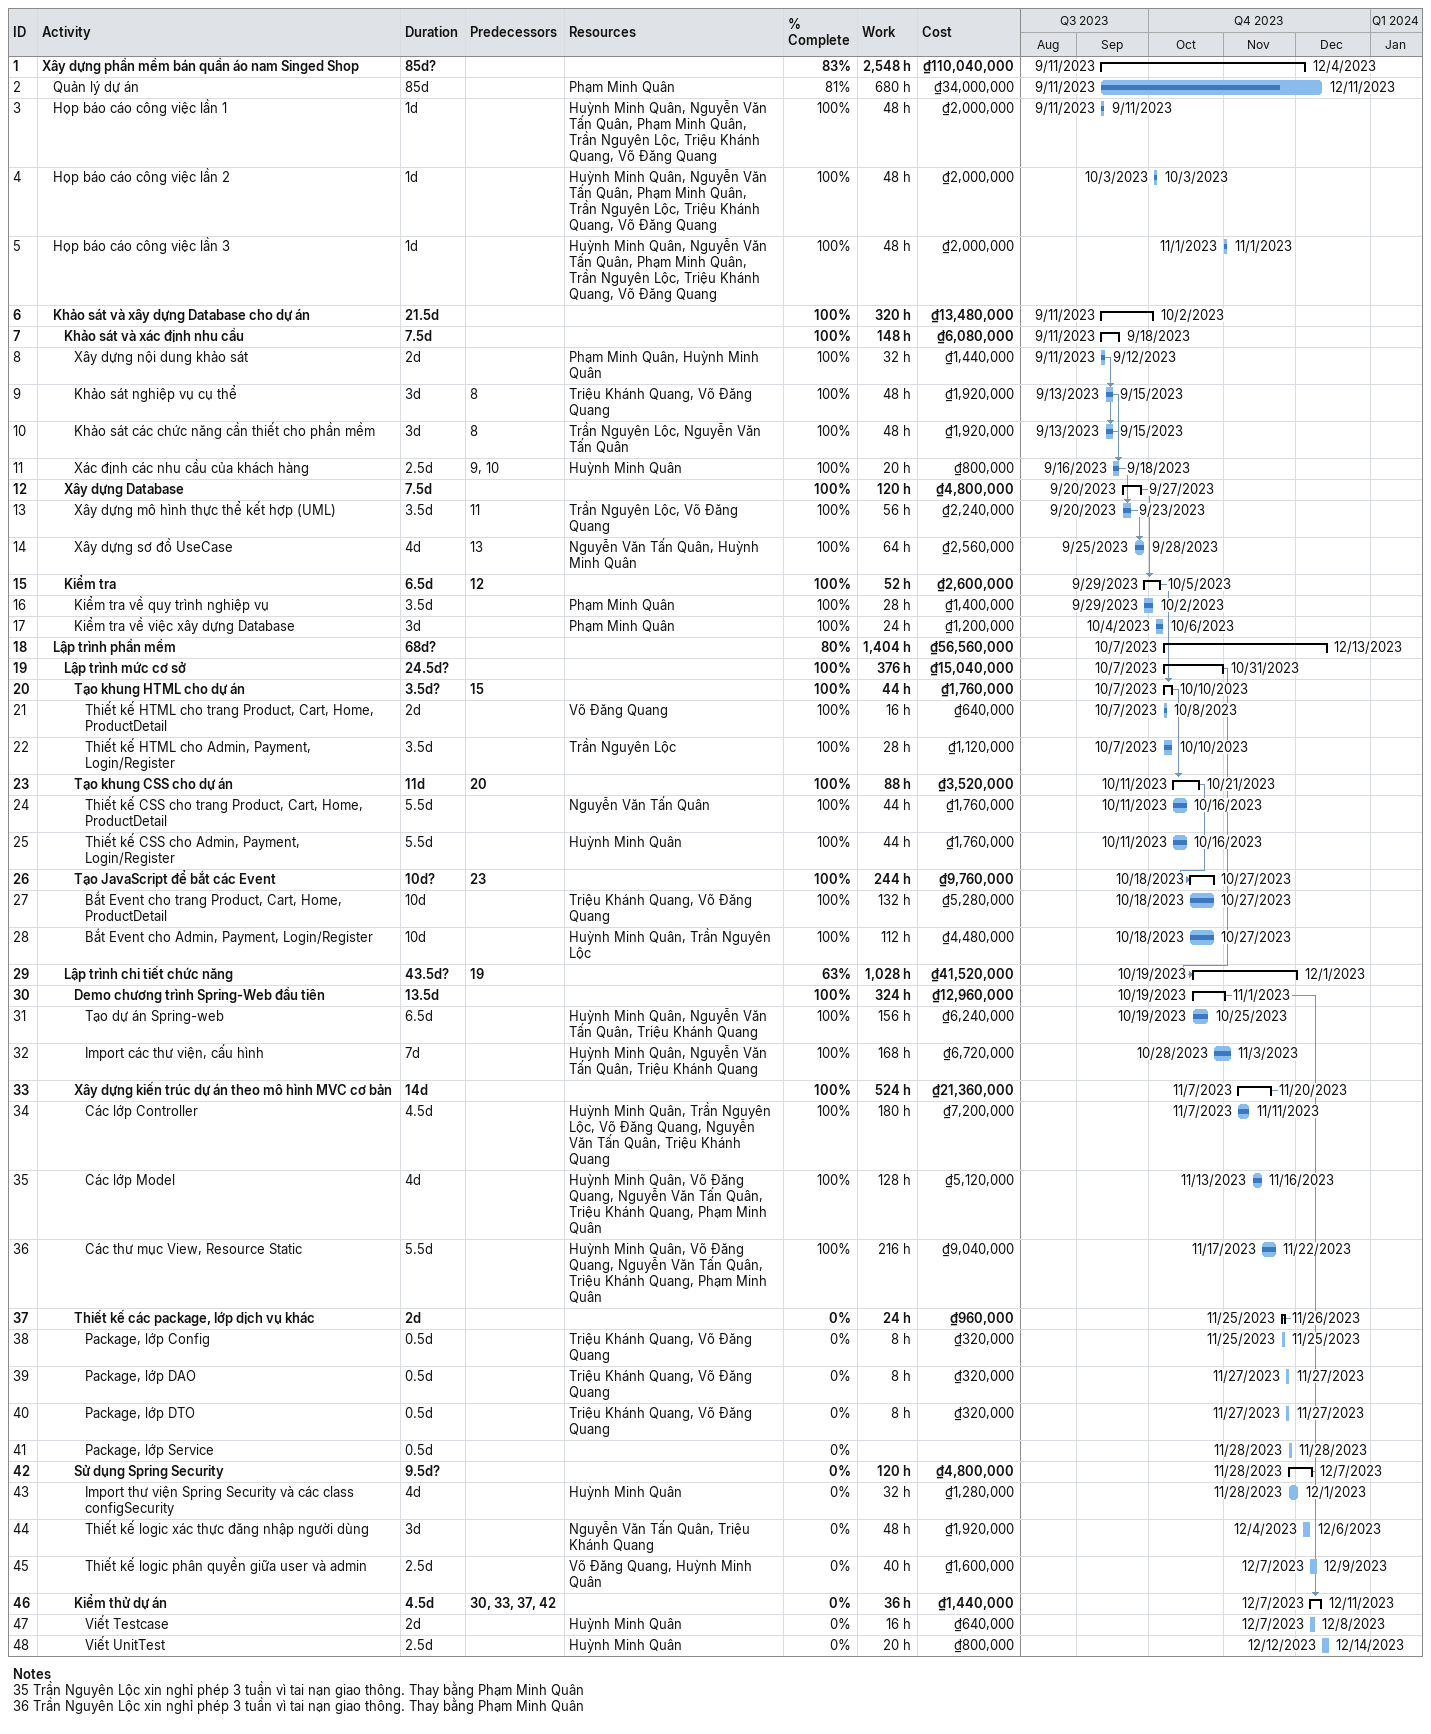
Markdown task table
| ID | Level | Task | Duration | Start | Finish | Predecessors | Resources | % complete | Work (h) | Cost (₫) |
|---|---|---|---|---|---|---|---|---|---|---|
| 1 | 1 | **Xây dựng phần mềm bán quần áo nam Singed Shop** | 85d? | 2023-09-11 | 2023-12-04 |  |  | 83 | 2548 | 110040000 |
| 2 | 2 | Quản lý dự án | 85d | 2023-09-11 | 2023-12-11 |  | Phạm Minh Quân | 81 | 680 | 34000000 |
| 3 | 2 | Họp báo cáo công việc lần 1 | 1d | 2023-09-11 | 2023-09-11 |  | Huỳnh Minh Quân, Nguyễn Văn Tấn Quân, Phạm Minh Quân, Trần Nguyên Lộc, Triệu Khánh Quang, Võ Đăng Quang | 100 | 48 | 2000000 |
| 4 | 2 | Họp báo cáo công việc lần 2 | 1d | 2023-10-03 | 2023-10-03 |  | Huỳnh Minh Quân, Nguyễn Văn Tấn Quân, Phạm Minh Quân, Trần Nguyên Lộc, Triệu Khánh Quang, Võ Đăng Quang | 100 | 48 | 2000000 |
| 5 | 2 | Họp báo cáo công việc lần 3 | 1d | 2023-11-01 | 2023-11-01 |  | Huỳnh Minh Quân, Nguyễn Văn Tấn Quân, Phạm Minh Quân, Trần Nguyên Lộc, Triệu Khánh Quang, Võ Đăng Quang | 100 | 48 | 2000000 |
| 6 | 2 | **Khảo sát và xây dựng Database cho dự án** | 21.5d | 2023-09-11 | 2023-10-02 |  |  | 100 | 320 | 13480000 |
| 7 | 3 | **Khảo sát và xác định nhu cầu** | 7.5d | 2023-09-11 | 2023-09-18 |  |  | 100 | 148 | 6080000 |
| 8 | 4 | Xây dựng nội dung khảo sát | 2d | 2023-09-11 | 2023-09-12 |  | Phạm Minh Quân, Huỳnh Minh Quân | 100 | 32 | 1440000 |
| 9 | 4 | Khảo sát nghiệp vụ cụ thể | 3d | 2023-09-13 | 2023-09-15 | 8 | Triệu Khánh Quang, Võ Đăng Quang | 100 | 48 | 1920000 |
| 10 | 4 | Khảo sát các chức năng cần thiết cho phần mềm | 3d | 2023-09-13 | 2023-09-15 | 8 | Trần Nguyên Lộc, Nguyễn Văn Tấn Quân | 100 | 48 | 1920000 |
| 11 | 4 | Xác định các nhu cầu của khách hàng | 2.5d | 2023-09-16 | 2023-09-18 | 9, 10 | Huỳnh Minh Quân | 100 | 20 | 800000 |
| 12 | 3 | **Xây dựng Database** | 7.5d | 2023-09-20 | 2023-09-27 |  |  | 100 | 120 | 4800000 |
| 13 | 4 | Xây dựng mô hình thực thể kết hợp (UML) | 3.5d | 2023-09-20 | 2023-09-23 | 11 | Trần Nguyên Lộc, Võ Đăng Quang | 100 | 56 | 2240000 |
| 14 | 4 | Xây dựng sơ đồ UseCase | 4d | 2023-09-25 | 2023-09-28 | 13 | Nguyễn Văn Tấn Quân, Huỳnh Minh Quân | 100 | 64 | 2560000 |
| 15 | 3 | **Kiểm tra** | 6.5d | 2023-09-29 | 2023-10-05 | 12 |  | 100 | 52 | 2600000 |
| 16 | 4 | Kiểm tra về quy trình nghiệp vụ | 3.5d | 2023-09-29 | 2023-10-02 |  | Phạm Minh Quân | 100 | 28 | 1400000 |
| 17 | 4 | Kiểm tra về việc xây dựng Database | 3d | 2023-10-04 | 2023-10-06 |  | Phạm Minh Quân | 100 | 24 | 1200000 |
| 18 | 2 | **Lập trình phần mềm** | 68d? | 2023-10-07 | 2023-12-13 |  |  | 80 | 1404 | 56560000 |
| 19 | 3 | **Lập trình mức cơ sở** | 24.5d? | 2023-10-07 | 2023-10-31 |  |  | 100 | 376 | 15040000 |
| 20 | 4 | **Tạo khung HTML cho dự án** | 3.5d? | 2023-10-07 | 2023-10-10 | 15 |  | 100 | 44 | 1760000 |
| 21 | 5 | Thiết kế HTML cho trang Product, Cart, Home, ProductDetail | 2d | 2023-10-07 | 2023-10-08 |  | Võ Đăng Quang | 100 | 16 | 640000 |
| 22 | 5 | Thiết kế HTML cho Admin, Payment, Login/Register | 3.5d | 2023-10-07 | 2023-10-10 |  | Trần Nguyên Lộc | 100 | 28 | 1120000 |
| 23 | 4 | **Tạo khung CSS cho dự án** | 11d | 2023-10-11 | 2023-10-21 | 20 |  | 100 | 88 | 3520000 |
| 24 | 5 | Thiết kế CSS cho trang Product, Cart, Home, ProductDetail | 5.5d | 2023-10-11 | 2023-10-16 |  | Nguyễn Văn Tấn Quân | 100 | 44 | 1760000 |
| 25 | 5 | Thiết kế CSS cho Admin, Payment, Login/Register | 5.5d | 2023-10-11 | 2023-10-16 |  | Huỳnh Minh Quân | 100 | 44 | 1760000 |
| 26 | 4 | **Tạo JavaScript để bắt các Event** | 10d? | 2023-10-18 | 2023-10-27 | 23 |  | 100 | 244 | 9760000 |
| 27 | 5 | Bắt Event cho trang Product, Cart, Home, ProductDetail | 10d | 2023-10-18 | 2023-10-27 |  | Triệu Khánh Quang, Võ Đăng Quang | 100 | 132 | 5280000 |
| 28 | 5 | Bắt Event cho Admin, Payment, Login/Register | 10d | 2023-10-18 | 2023-10-27 |  | Huỳnh Minh Quân, Trần Nguyên Lộc | 100 | 112 | 4480000 |
| 29 | 3 | **Lập trình chi tiết chức năng** | 43.5d? | 2023-10-19 | 2023-12-01 | 19 |  | 63 | 1028 | 41520000 |
| 30 | 4 | **Demo chương trình Spring-Web đầu tiên** | 13.5d | 2023-10-19 | 2023-11-01 |  |  | 100 | 324 | 12960000 |
| 31 | 5 | Tạo dự án Spring-web | 6.5d | 2023-10-19 | 2023-10-25 |  | Huỳnh Minh Quân, Nguyễn Văn Tấn Quân, Triệu Khánh Quang | 100 | 156 | 6240000 |
| 32 | 5 | Import các thư viện, cấu hình | 7d | 2023-10-28 | 2023-11-03 |  | Huỳnh Minh Quân, Nguyễn Văn Tấn Quân, Triệu Khánh Quang | 100 | 168 | 6720000 |
| 33 | 4 | **Xây dựng kiến trúc dự án theo mô hình MVC cơ bản** | 14d | 2023-11-07 | 2023-11-20 |  |  | 100 | 524 | 21360000 |
| 34 | 5 | Các lớp Controller | 4.5d | 2023-11-07 | 2023-11-11 |  | Huỳnh Minh Quân, Trần Nguyên Lộc, Võ Đăng Quang, Nguyễn Văn Tấn Quân, Triệu Khánh Quang | 100 | 180 | 7200000 |
| 35 | 5 | Các lớp Model | 4d | 2023-11-13 | 2023-11-16 |  | Huỳnh Minh Quân, Võ Đăng Quang, Nguyễn Văn Tấn Quân, Triệu Khánh Quang, Phạm Minh Quân | 100 | 128 | 5120000 |
| 36 | 5 | Các thư mục View, Resource Static | 5.5d | 2023-11-17 | 2023-11-22 |  | Huỳnh Minh Quân, Võ Đăng Quang, Nguyễn Văn Tấn Quân, Triệu Khánh Quang, Phạm Minh Quân | 100 | 216 | 9040000 |
| 37 | 4 | **Thiết kế các package, lớp dịch vụ khác** | 2d | 2023-11-25 | 2023-11-26 |  |  | 0 | 24 | 960000 |
| 38 | 5 | Package, lớp Config | 0.5d | 2023-11-25 | 2023-11-25 |  | Triệu Khánh Quang, Võ Đăng Quang | 0 | 8 | 320000 |
| 39 | 5 | Package, lớp DAO | 0.5d | 2023-11-27 | 2023-11-27 |  | Triệu Khánh Quang, Võ Đăng Quang | 0 | 8 | 320000 |
| 40 | 5 | Package, lớp DTO | 0.5d | 2023-11-27 | 2023-11-27 |  | Triệu Khánh Quang, Võ Đăng Quang | 0 | 8 | 320000 |
| 41 | 5 | Package, lớp Service | 0.5d | 2023-11-28 | 2023-11-28 |  |  | 0 |  |  |
| 42 | 4 | **Sử dụng Spring Security** | 9.5d? | 2023-11-28 | 2023-12-07 |  |  | 0 | 120 | 4800000 |
| 43 | 5 | Import thư viện Spring Security và các class configSecurity | 4d | 2023-11-28 | 2023-12-01 |  | Huỳnh Minh Quân | 0 | 32 | 1280000 |
| 44 | 5 | Thiết kế logic xác thực đăng nhập người dùng | 3d | 2023-12-04 | 2023-12-06 |  | Nguyễn Văn Tấn Quân, Triệu Khánh Quang | 0 | 48 | 1920000 |
| 45 | 5 | Thiết kế logic phân quyền giữa user và admin | 2.5d | 2023-12-07 | 2023-12-09 |  | Võ Đăng Quang, Huỳnh Minh Quân | 0 | 40 | 1600000 |
| 46 | 4 | **Kiểm thử dự án** | 4.5d | 2023-12-07 | 2023-12-11 | 30, 33, 37, 42 |  | 0 | 36 | 1440000 |
| 47 | 5 | Viết Testcase | 2d | 2023-12-07 | 2023-12-08 |  | Huỳnh Minh Quân | 0 | 16 | 640000 |
| 48 | 5 | Viết UnitTest | 2.5d | 2023-12-12 | 2023-12-14 |  | Huỳnh Minh Quân | 0 | 20 | 800000 |

Notes
- 35: Trần Nguyên Lộc xin nghỉ phép 3 tuần vì tai nạn giao thông. Thay bằng Phạm Minh Quân
- 36: Trần Nguyên Lộc xin nghỉ phép 3 tuần vì tai nạn giao thông. Thay bằng Phạm Minh Quân
